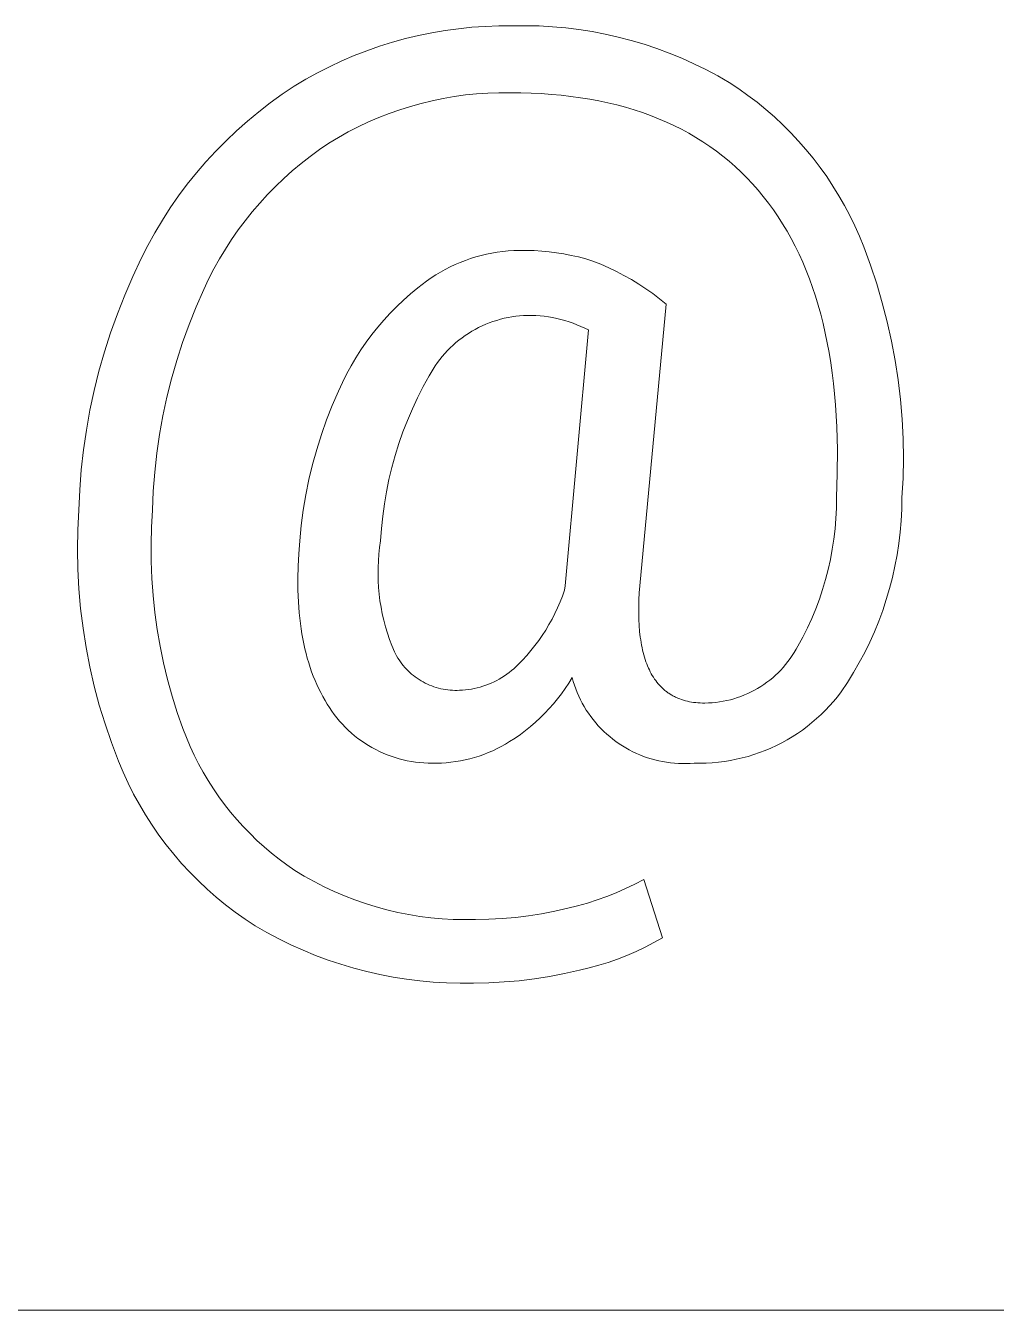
# Model space of a CAD drawing. Header units: millimetres. Extents: x 1434 to 4837, y 1889 to 4267.
# Drawn here: x 3829.4 to 3871.7, y 2079.7 to 2135.7 of the extents above; entities that cross this region are included whole.
import ezdxf

# ---------------------------------------------------------------- set-up
doc = ezdxf.new("R2010")
doc.units = ezdxf.units.MM
doc.header["$MEASUREMENT"] = 0
doc.layers.add('Domyślny', color=7, linetype='Continuous', true_color=0x000000)

msp = doc.modelspace()

# ---------------------------------------------------------------- linework, layer by layer
at = {"layer": 'Domyślny', "color": 18, "lineweight": 15, "true_color": 0x000000}
for p, q in [((3845.963, 2135.104), (3846.534, 2135.241)), ((3846.534, 2135.241), (3847.109, 2135.36)), ((3847.109, 2135.36), (3847.688, 2135.459)), ((3847.688, 2135.459), (3848.27, 2135.539)), ((3848.27, 2135.539), (3848.855, 2135.599)), ((3848.855, 2135.599), (3849.441, 2135.639)), ((3849.441, 2135.639), (3850.028, 2135.66)), ((3850.028, 2135.66), (3850.615, 2135.661)), ((3850.615, 2135.661), (3851.198, 2135.669)), ((3851.198, 2135.669), (3851.78, 2135.656)), ((3851.78, 2135.656), (3852.362, 2135.625)), ((3852.362, 2135.625), (3852.942, 2135.573)), ((3852.942, 2135.573), (3853.52, 2135.503)), ((3853.52, 2135.503), (3854.095, 2135.413)), ((3854.095, 2135.413), (3854.667, 2135.304)), ((3854.667, 2135.304), (3855.235, 2135.175)), ((3855.235, 2135.175), (3855.799, 2135.028)), ((3844.281, 2134.577), (3844.836, 2134.771)), ((3844.836, 2134.771), (3845.396, 2134.947)), ((3845.396, 2134.947), (3845.963, 2135.104)), ((3855.799, 2135.028), (3856.357, 2134.862)), ((3856.357, 2134.862), (3856.909, 2134.677)), ((3856.909, 2134.677), (3857.455, 2134.474)), ((3842.662, 2133.884), (3843.194, 2134.133)), ((3843.194, 2134.133), (3843.734, 2134.364)), ((3843.734, 2134.364), (3844.281, 2134.577)), ((3857.455, 2134.474), (3857.994, 2134.253)), ((3857.994, 2134.253), (3858.525, 2134.014)), ((3841.624, 2133.334), (3842.138, 2133.618)), ((3842.138, 2133.618), (3842.662, 2133.884)), ((3858.525, 2134.014), (3859.048, 2133.757)), ((3859.048, 2133.757), (3859.562, 2133.482)), ((3859.562, 2133.482), (3860.066, 2133.191)), ((3840.591, 2132.68), (3841.119, 2133.033)), ((3841.119, 2133.033), (3841.624, 2133.334)), ((3860.066, 2133.191), (3860.479, 2132.918)), ((3860.479, 2132.918), (3860.882, 2132.632)), ((3840.076, 2132.31), (3840.591, 2132.68)), ((3847.127, 2132.402), (3846.652, 2132.287)), ((3847.606, 2132.501), (3847.127, 2132.402)), ((3848.088, 2132.584), (3847.606, 2132.501)), ((3848.573, 2132.65), (3848.088, 2132.584)), ((3849.059, 2132.7), (3848.573, 2132.65)), ((3849.547, 2132.733), (3849.059, 2132.7)), ((3850.036, 2132.749), (3849.547, 2132.733)), ((3850.525, 2132.749), (3850.036, 2132.749)), ((3850.984, 2132.745), (3850.525, 2132.749)), ((3851.436, 2132.732), (3850.984, 2132.745)), ((3851.881, 2132.709), (3851.436, 2132.732)), ((3852.318, 2132.679), (3851.881, 2132.709)), ((3852.748, 2132.639), (3852.318, 2132.679)), ((3853.17, 2132.59), (3852.748, 2132.639)), ((3853.585, 2132.533), (3853.17, 2132.59)), ((3853.992, 2132.467), (3853.585, 2132.533)), ((3854.392, 2132.392), (3853.992, 2132.467)), ((3854.785, 2132.308), (3854.392, 2132.392)), ((3860.882, 2132.632), (3861.276, 2132.332)), ((3839.084, 2131.517), (3839.573, 2131.922)), ((3839.573, 2131.922), (3840.076, 2132.31)), ((3845.253, 2131.847), (3844.798, 2131.668)), ((3845.715, 2132.009), (3845.253, 2131.847)), ((3846.181, 2132.156), (3845.715, 2132.009)), ((3846.652, 2132.287), (3846.181, 2132.156)), ((3855.17, 2132.215), (3854.785, 2132.308)), ((3855.548, 2132.113), (3855.17, 2132.215)), ((3855.918, 2132.003), (3855.548, 2132.113)), ((3856.281, 2131.884), (3855.918, 2132.003)), ((3856.637, 2131.756), (3856.281, 2131.884)), ((3861.276, 2132.332), (3861.659, 2132.02)), ((3861.659, 2132.02), (3862.032, 2131.694)), ((3838.609, 2131.096), (3839.084, 2131.517)), ((3843.907, 2131.266), (3843.472, 2131.042)), ((3844.349, 2131.474), (3843.907, 2131.266)), ((3844.798, 2131.668), (3844.349, 2131.474)), ((3856.985, 2131.619), (3856.637, 2131.756)), ((3857.326, 2131.473), (3856.985, 2131.619)), ((3857.659, 2131.319), (3857.326, 2131.473)), ((3857.985, 2131.155), (3857.659, 2131.319)), ((3862.032, 2131.694), (3862.394, 2131.357)), ((3862.394, 2131.357), (3862.744, 2131.007)), ((3838.148, 2130.659), (3838.609, 2131.096)), ((3843.045, 2130.804), (3842.627, 2130.551)), ((3843.472, 2131.042), (3843.045, 2130.804)), ((3858.304, 2130.983), (3857.985, 2131.155)), ((3858.615, 2130.802), (3858.304, 2130.983)), ((3858.919, 2130.612), (3858.615, 2130.802)), ((3862.744, 2131.007), (3863.082, 2130.646)), ((3837.273, 2129.739), (3837.703, 2130.206)), ((3837.703, 2130.206), (3838.148, 2130.659)), ((3842.214, 2130.269), (3841.811, 2129.975)), ((3842.627, 2130.551), (3842.214, 2130.269)), ((3859.215, 2130.414), (3858.919, 2130.612)), ((3859.504, 2130.206), (3859.215, 2130.414)), ((3859.786, 2129.99), (3859.504, 2130.206)), ((3863.082, 2130.646), (3863.408, 2130.274)), ((3863.408, 2130.274), (3863.722, 2129.892)), ((3836.86, 2129.257), (3837.273, 2129.739)), ((3841.417, 2129.666), (3841.034, 2129.345)), ((3841.811, 2129.975), (3841.417, 2129.666)), ((3860.06, 2129.764), (3859.786, 2129.99)), ((3860.327, 2129.53), (3860.06, 2129.764)), ((3863.722, 2129.892), (3864.022, 2129.499)), ((3836.463, 2128.762), (3836.86, 2129.257)), ((3840.662, 2129.012), (3840.301, 2128.667)), ((3841.034, 2129.345), (3840.662, 2129.012)), ((3860.586, 2129.288), (3860.327, 2129.53)), ((3860.838, 2129.036), (3860.586, 2129.288)), ((3861.083, 2128.775), (3860.838, 2129.036)), ((3864.022, 2129.499), (3864.31, 2129.096)), ((3864.31, 2129.096), (3864.584, 2128.684)), ((3836.083, 2128.253), (3836.463, 2128.762)), ((3840.301, 2128.667), (3839.952, 2128.309)), ((3861.32, 2128.506), (3861.083, 2128.775)), ((3861.55, 2128.228), (3861.32, 2128.506)), ((3864.584, 2128.684), (3864.843, 2128.263)), ((3835.721, 2127.731), (3836.083, 2128.253)), ((3839.615, 2127.941), (3839.29, 2127.561)), ((3839.952, 2128.309), (3839.615, 2127.941)), ((3861.773, 2127.942), (3861.55, 2128.228)), ((3861.987, 2127.649), (3861.773, 2127.942)), ((3864.843, 2128.263), (3865.089, 2127.833)), ((3835.377, 2127.198), (3835.721, 2127.731)), ((3839.29, 2127.561), (3838.978, 2127.171)), ((3862.193, 2127.347), (3861.987, 2127.649)), ((3862.392, 2127.038), (3862.193, 2127.347)), ((3865.089, 2127.833), (3865.32, 2127.396)), ((3865.32, 2127.396), (3865.537, 2126.951)), ((3835.051, 2126.653), (3835.377, 2127.198)), ((3838.679, 2126.771), (3838.393, 2126.361)), ((3838.978, 2127.171), (3838.679, 2126.771)), ((3862.582, 2126.72), (3862.392, 2127.038)), ((3865.537, 2126.951), (3865.738, 2126.499)), ((3834.744, 2126.097), (3835.051, 2126.653)), ((3838.393, 2126.361), (3838.121, 2125.942)), ((3862.765, 2126.394), (3862.582, 2126.72)), ((3862.939, 2126.06), (3862.765, 2126.394)), ((3865.738, 2126.499), (3865.924, 2126.041)), ((3834.456, 2125.531), (3834.744, 2126.097)), ((3838.121, 2125.942), (3837.863, 2125.514)), ((3849.028, 2125.595), (3849.259, 2125.659)), ((3849.259, 2125.659), (3849.493, 2125.715)), ((3849.493, 2125.715), (3849.728, 2125.763)), ((3849.728, 2125.763), (3849.965, 2125.803)), ((3849.965, 2125.803), (3850.203, 2125.835)), ((3850.203, 2125.835), (3850.442, 2125.859)), ((3850.442, 2125.859), (3850.681, 2125.875)), ((3850.681, 2125.875), (3850.921, 2125.882)), ((3850.921, 2125.882), (3851.247, 2125.883)), ((3851.247, 2125.883), (3851.572, 2125.873)), ((3851.572, 2125.873), (3851.897, 2125.853)), ((3851.897, 2125.853), (3852.221, 2125.822)), ((3852.221, 2125.822), (3852.544, 2125.781)), ((3852.544, 2125.781), (3852.865, 2125.729)), ((3852.865, 2125.729), (3853.184, 2125.666)), ((3853.184, 2125.666), (3853.502, 2125.594)), ((3863.106, 2125.719), (3862.939, 2126.06)), ((3863.265, 2125.369), (3863.106, 2125.719)), ((3865.924, 2126.041), (3866.221, 2125.236)), ((3834.083, 2124.74), (3834.456, 2125.531)), ((3837.863, 2125.514), (3837.62, 2125.078)), ((3847.697, 2125.051), (3847.91, 2125.161)), ((3847.91, 2125.161), (3848.128, 2125.262)), ((3848.128, 2125.262), (3848.348, 2125.357)), ((3848.348, 2125.357), (3848.572, 2125.444)), ((3848.572, 2125.444), (3848.799, 2125.523)), ((3848.799, 2125.523), (3849.028, 2125.595)), ((3853.502, 2125.594), (3853.816, 2125.511)), ((3853.816, 2125.511), (3854.128, 2125.418)), ((3854.128, 2125.418), (3854.474, 2125.279)), ((3854.474, 2125.279), (3854.815, 2125.129)), ((3854.815, 2125.129), (3855.151, 2124.968)), ((3863.415, 2125.011), (3863.265, 2125.369)), ((3866.221, 2125.236), (3866.491, 2124.422)), ((3833.735, 2123.936), (3834.083, 2124.74)), ((3837.39, 2124.634), (3837.176, 2124.183)), ((3837.62, 2125.078), (3837.39, 2124.634)), ((3846.689, 2124.401), (3846.882, 2124.544)), ((3846.882, 2124.544), (3847.079, 2124.681)), ((3847.079, 2124.681), (3847.281, 2124.812)), ((3847.281, 2124.812), (3847.487, 2124.935)), ((3847.487, 2124.935), (3847.697, 2125.051)), ((3855.151, 2124.968), (3855.481, 2124.795)), ((3855.481, 2124.795), (3855.805, 2124.612)), ((3855.805, 2124.612), (3856.123, 2124.417)), ((3863.558, 2124.645), (3863.415, 2125.011)), ((3863.693, 2124.271), (3863.558, 2124.645)), ((3837.176, 2124.183), (3836.845, 2123.424)), ((3845.88, 2123.718), (3846.187, 2123.99)), ((3846.187, 2123.99), (3846.502, 2124.251)), ((3846.502, 2124.251), (3846.689, 2124.401)), ((3856.123, 2124.417), (3856.434, 2124.213)), ((3856.434, 2124.213), (3856.738, 2123.997)), ((3856.738, 2123.997), (3857.035, 2123.772)), ((3863.82, 2123.889), (3863.693, 2124.271)), ((3866.491, 2124.422), (3866.733, 2123.599)), ((3833.415, 2123.122), (3833.735, 2123.936)), ((3836.845, 2123.424), (3836.539, 2122.655)), ((3845.297, 2123.145), (3845.584, 2123.437)), ((3845.584, 2123.437), (3845.88, 2123.718)), ((3857.324, 2123.537), (3856.168, 2111.276)), ((3857.035, 2123.772), (3857.324, 2123.537)), ((3863.939, 2123.499), (3863.82, 2123.889)), ((3864.05, 2123.101), (3863.939, 2123.499)), ((3866.733, 2123.599), (3866.947, 2122.769)), ((3833.121, 2122.298), (3833.415, 2123.122)), ((3844.755, 2122.532), (3845.021, 2122.843)), ((3845.021, 2122.843), (3845.297, 2123.145)), ((3850.1, 2122.882), (3849.937, 2122.835)), ((3850.265, 2122.923), (3850.1, 2122.882)), ((3850.43, 2122.958), (3850.265, 2122.923)), ((3850.597, 2122.988), (3850.43, 2122.958)), ((3850.765, 2123.012), (3850.597, 2122.988)), ((3850.934, 2123.03), (3850.765, 2123.012)), ((3851.103, 2123.043), (3850.934, 2123.03)), ((3851.273, 2123.049), (3851.103, 2123.043)), ((3851.457, 2123.049), (3851.273, 2123.049)), ((3851.641, 2123.042), (3851.457, 2123.049)), ((3851.825, 2123.029), (3851.641, 2123.042)), ((3852.008, 2123.01), (3851.825, 2123.029)), ((3852.191, 2122.985), (3852.008, 2123.01)), ((3852.373, 2122.954), (3852.191, 2122.985)), ((3852.553, 2122.917), (3852.373, 2122.954)), ((3852.733, 2122.874), (3852.553, 2122.917)), ((3852.91, 2122.826), (3852.733, 2122.874)), ((3864.154, 2122.695), (3864.05, 2123.101)), ((3832.855, 2121.464), (3833.121, 2122.298)), ((3836.539, 2122.655), (3836.259, 2121.877)), ((3844.5, 2122.212), (3844.755, 2122.532)), ((3848.853, 2122.357), (3848.709, 2122.268)), ((3849.001, 2122.441), (3848.853, 2122.357)), ((3849.151, 2122.52), (3849.001, 2122.441)), ((3849.304, 2122.594), (3849.151, 2122.52)), ((3849.459, 2122.662), (3849.304, 2122.594)), ((3849.616, 2122.725), (3849.459, 2122.662)), ((3849.776, 2122.783), (3849.616, 2122.725)), ((3849.937, 2122.835), (3849.776, 2122.783)), ((3853.087, 2122.771), (3852.91, 2122.826)), ((3852.916, 2111.276), (3853.935, 2122.415)), ((3853.261, 2122.711), (3853.087, 2122.771)), ((3853.433, 2122.645), (3853.261, 2122.711)), ((3853.603, 2122.574), (3853.433, 2122.645)), ((3853.771, 2122.497), (3853.603, 2122.574)), ((3853.935, 2122.415), (3853.771, 2122.497)), ((3864.249, 2122.281), (3864.154, 2122.695)), ((3864.337, 2121.859), (3864.249, 2122.281)), ((3866.947, 2122.769), (3867.133, 2121.931)), ((3836.259, 2121.877), (3836.005, 2121.089)), ((3844.024, 2121.546), (3844.256, 2121.883)), ((3844.256, 2121.883), (3844.5, 2122.212)), ((3848.037, 2121.753), (3847.913, 2121.637)), ((3848.164, 2121.865), (3848.037, 2121.753)), ((3848.295, 2121.973), (3848.164, 2121.865)), ((3848.429, 2122.076), (3848.295, 2121.973)), ((3848.567, 2122.175), (3848.429, 2122.076)), ((3848.709, 2122.268), (3848.567, 2122.175)), ((3864.416, 2121.429), (3864.337, 2121.859)), ((3867.133, 2121.931), (3867.29, 2121.088)), ((3832.616, 2120.622), (3832.855, 2121.464)), ((3843.596, 2120.849), (3843.804, 2121.201)), ((3843.804, 2121.201), (3844.024, 2121.546)), ((3847.568, 2121.263), (3847.462, 2121.131)), ((3847.679, 2121.392), (3847.568, 2121.263)), ((3847.794, 2121.516), (3847.679, 2121.392)), ((3847.913, 2121.637), (3847.794, 2121.516)), ((3864.488, 2120.991), (3864.416, 2121.429)), ((3832.405, 2119.773), (3832.616, 2120.622)), ((3836.005, 2121.089), (3835.777, 2120.293)), ((3843.4, 2120.49), (3843.596, 2120.849)), ((3847.17, 2120.714), (3847.083, 2120.569)), ((3847.263, 2120.856), (3847.17, 2120.714)), ((3847.36, 2120.995), (3847.263, 2120.856)), ((3847.462, 2121.131), (3847.36, 2120.995)), ((3864.552, 2120.545), (3864.488, 2120.991)), ((3867.29, 2121.088), (3867.419, 2120.241)), ((3835.777, 2120.293), (3835.577, 2119.49)), ((3843.046, 2119.752), (3843.216, 2120.124)), ((3843.216, 2120.124), (3843.4, 2120.49)), ((3847.001, 2120.42), (3846.739, 2119.947)), ((3847.083, 2120.569), (3847.001, 2120.42)), ((3864.608, 2120.09), (3864.552, 2120.545)), ((3864.656, 2119.628), (3864.608, 2120.09)), ((3867.419, 2120.241), (3867.52, 2119.389)), ((3832.223, 2118.917), (3832.405, 2119.773)), ((3835.577, 2119.49), (3835.403, 2118.681)), ((3842.777, 2119.13), (3843.046, 2119.752)), ((3846.739, 2119.947), (3846.494, 2119.465)), ((3864.696, 2119.158), (3864.656, 2119.628)), ((3842.529, 2118.5), (3842.777, 2119.13)), ((3846.265, 2118.975), (3846.052, 2118.478)), ((3846.494, 2119.465), (3846.265, 2118.975)), ((3864.753, 2118.193), (3864.696, 2119.158)), ((3867.52, 2119.389), (3867.592, 2118.534)), ((3832.068, 2118.056), (3832.223, 2118.917)), ((3835.403, 2118.681), (3835.256, 2117.867)), ((3842.303, 2117.861), (3842.529, 2118.5)), ((3846.052, 2118.478), (3845.856, 2117.974)), ((3867.592, 2118.534), (3867.635, 2117.678)), ((3831.942, 2117.19), (3832.068, 2118.056)), ((3835.256, 2117.867), (3835.137, 2117.048)), ((3842.1, 2117.214), (3842.303, 2117.861)), ((3845.856, 2117.974), (3845.678, 2117.464)), ((3864.778, 2117.196), (3864.753, 2118.193)), ((3845.678, 2117.464), (3845.516, 2116.948)), ((3867.635, 2117.678), (3867.649, 2116.82)), ((3831.845, 2116.32), (3831.942, 2117.19)), ((3835.137, 2117.048), (3835.045, 2116.225)), ((3841.919, 2116.562), (3842.1, 2117.214)), ((3845.516, 2116.948), (3845.372, 2116.427)), ((3864.772, 2116.167), (3864.778, 2117.196)), ((3867.649, 2116.82), (3867.634, 2115.962)), ((3831.777, 2115.448), (3831.845, 2116.32)), ((3835.045, 2116.225), (3834.98, 2115.4)), ((3841.761, 2115.903), (3841.919, 2116.562)), ((3845.372, 2116.427), (3845.246, 2115.901)), ((3864.735, 2115.106), (3864.772, 2116.167)), ((3841.625, 2115.239), (3841.761, 2115.903)), ((3845.246, 2115.901), (3845.137, 2115.371)), ((3867.634, 2115.962), (3867.59, 2115.106)), ((3831.737, 2114.573), (3831.777, 2115.448)), ((3834.98, 2115.4), (3834.944, 2114.573)), ((3841.513, 2114.571), (3841.625, 2115.239)), ((3845.137, 2115.371), (3845.046, 2114.838)), ((3864.73, 2114.656), (3864.735, 2115.106)), ((3867.59, 2115.106), (3867.581, 2114.606)), ((3831.694, 2113.716), (3831.737, 2114.573)), ((3834.944, 2114.573), (3834.9, 2113.83)), ((3841.423, 2113.899), (3841.513, 2114.571)), ((3845.046, 2114.838), (3844.973, 2114.302)), ((3864.71, 2114.206), (3864.73, 2114.656)), ((3867.581, 2114.606), (3867.555, 2114.107)), ((3841.357, 2113.225), (3841.423, 2113.899)), ((3844.973, 2114.302), (3844.918, 2113.764)), ((3864.674, 2113.758), (3864.71, 2114.206)), ((3867.555, 2114.107), (3867.512, 2113.609)), ((3831.681, 2112.857), (3831.694, 2113.716)), ((3834.9, 2113.83), (3834.881, 2113.085)), ((3844.918, 2113.764), (3844.882, 2113.225)), ((3864.622, 2113.311), (3864.674, 2113.758)), ((3867.512, 2113.609), (3867.452, 2113.113)), ((3831.697, 2111.999), (3831.681, 2112.857)), ((3834.881, 2113.085), (3834.887, 2112.34)), ((3841.314, 2112.665), (3841.357, 2113.225)), ((3844.84, 2112.938), (3844.807, 2112.65)), ((3844.882, 2113.225), (3844.84, 2112.938)), ((3864.473, 2112.424), (3864.555, 2112.866)), ((3864.555, 2112.866), (3864.622, 2113.311)), ((3867.452, 2113.113), (3867.376, 2112.619)), ((3834.887, 2112.34), (3834.916, 2111.596)), ((3841.287, 2112.121), (3841.314, 2112.665)), ((3844.785, 2112.36), (3844.772, 2112.071)), ((3844.807, 2112.65), (3844.785, 2112.36)), ((3864.375, 2111.985), (3864.473, 2112.424)), ((3867.376, 2112.619), (3867.283, 2112.128)), ((3831.742, 2111.141), (3831.697, 2111.999)), ((3841.275, 2111.592), (3841.287, 2112.121)), ((3844.772, 2112.071), (3844.769, 2111.781)), ((3844.769, 2111.781), (3844.775, 2111.491)), ((3864.262, 2111.549), (3864.375, 2111.985)), ((3867.283, 2112.128), (3867.174, 2111.641)), ((3831.817, 2110.286), (3831.742, 2111.141)), ((3834.916, 2111.596), (3834.971, 2110.853)), ((3841.279, 2111.079), (3841.275, 2111.592)), ((3844.775, 2111.491), (3844.792, 2111.201)), ((3844.792, 2111.201), (3844.818, 2110.912)), ((3852.893, 2111.083), (3852.916, 2111.276)), ((3856.168, 2111.276), (3856.146, 2110.961)), ((3863.99, 2110.691), (3864.134, 2111.118)), ((3864.134, 2111.118), (3864.262, 2111.549)), ((3867.049, 2111.157), (3866.907, 2110.677)), ((3867.174, 2111.641), (3867.049, 2111.157)), ((3834.971, 2110.853), (3835.049, 2110.112)), ((3841.299, 2110.581), (3841.279, 2111.079)), ((3841.334, 2110.098), (3841.299, 2110.581)), ((3844.818, 2110.912), (3844.854, 2110.624)), ((3844.854, 2110.624), (3844.899, 2110.338)), ((3852.59, 2110.316), (3852.7, 2110.568)), ((3852.7, 2110.568), (3852.801, 2110.824)), ((3852.801, 2110.824), (3852.893, 2111.083)), ((3856.131, 2110.656), (3856.123, 2110.362)), ((3856.146, 2110.961), (3856.131, 2110.656)), ((3863.833, 2110.27), (3863.99, 2110.691)), ((3866.907, 2110.677), (3866.75, 2110.203)), ((3831.922, 2109.434), (3831.817, 2110.286)), ((3835.049, 2110.112), (3835.152, 2109.375)), ((3841.358, 2109.863), (3841.334, 2110.098)), ((3844.899, 2110.338), (3844.954, 2110.053)), ((3844.954, 2110.053), (3845.019, 2109.77)), ((3852.347, 2109.822), (3852.473, 2110.067)), ((3852.473, 2110.067), (3852.59, 2110.316)), ((3856.123, 2110.362), (3856.123, 2110.077)), ((3856.123, 2110.077), (3856.129, 2109.802)), ((3863.66, 2109.854), (3863.833, 2110.27)), ((3866.75, 2110.203), (3866.577, 2109.735)), ((3832.055, 2108.586), (3831.922, 2109.434)), ((3841.385, 2109.631), (3841.358, 2109.863)), ((3841.417, 2109.403), (3841.385, 2109.631)), ((3845.019, 2109.77), (3845.093, 2109.49)), ((3845.093, 2109.49), (3845.176, 2109.212)), ((3852.072, 2109.346), (3852.213, 2109.582)), ((3852.213, 2109.582), (3852.347, 2109.822)), ((3856.129, 2109.802), (3856.143, 2109.538)), ((3856.143, 2109.538), (3856.164, 2109.283)), ((3863.272, 2109.042), (3863.473, 2109.445)), ((3863.473, 2109.445), (3863.66, 2109.854)), ((3866.577, 2109.735), (3866.388, 2109.272)), ((3835.152, 2109.375), (3835.279, 2108.641)), ((3841.452, 2109.179), (3841.417, 2109.403)), ((3841.492, 2108.959), (3841.452, 2109.179)), ((3841.535, 2108.743), (3841.492, 2108.959)), ((3845.176, 2109.212), (3845.269, 2108.937)), ((3845.269, 2108.937), (3845.371, 2108.666)), ((3851.602, 2108.668), (3851.766, 2108.889)), ((3851.766, 2108.889), (3851.923, 2109.115)), ((3851.923, 2109.115), (3852.072, 2109.346)), ((3856.164, 2109.283), (3856.191, 2109.038)), ((3856.191, 2109.038), (3856.208, 2108.92)), ((3856.208, 2108.92), (3856.226, 2108.804)), ((3863.057, 2108.647), (3863.272, 2109.042)), ((3866.388, 2109.272), (3866.183, 2108.816)), ((3832.218, 2107.743), (3832.055, 2108.586)), ((3835.279, 2108.641), (3835.43, 2107.911)), ((3841.582, 2108.531), (3841.535, 2108.743)), ((3841.634, 2108.322), (3841.582, 2108.531)), ((3841.689, 2108.117), (3841.634, 2108.322)), ((3845.371, 2108.666), (3845.482, 2108.398)), ((3845.482, 2108.398), (3845.529, 2108.306)), ((3845.529, 2108.306), (3845.578, 2108.216)), ((3851.253, 2108.243), (3851.431, 2108.453)), ((3851.431, 2108.453), (3851.602, 2108.668)), ((3856.226, 2108.804), (3856.246, 2108.69)), ((3856.246, 2108.69), (3856.268, 2108.579)), ((3856.268, 2108.579), (3856.292, 2108.471)), ((3856.292, 2108.471), (3856.318, 2108.365)), ((3856.318, 2108.365), (3856.345, 2108.261)), ((3862.811, 2108.231), (3862.898, 2108.367)), ((3862.898, 2108.367), (3862.98, 2108.506)), ((3862.98, 2108.506), (3863.057, 2108.647)), ((3865.964, 2108.367), (3865.729, 2107.926)), ((3866.183, 2108.816), (3865.964, 2108.367)), ((3832.409, 2106.906), (3832.218, 2107.743)), ((3835.43, 2107.911), (3835.604, 2107.187)), ((3841.748, 2107.917), (3841.689, 2108.117)), ((3841.811, 2107.72), (3841.748, 2107.917)), ((3845.578, 2108.216), (3845.631, 2108.128)), ((3845.631, 2108.128), (3845.686, 2108.042)), ((3845.686, 2108.042), (3845.745, 2107.958)), ((3845.745, 2107.958), (3845.806, 2107.876)), ((3845.806, 2107.876), (3845.87, 2107.796)), ((3845.87, 2107.796), (3845.937, 2107.718)), ((3850.687, 2107.663), (3850.783, 2107.751)), ((3850.783, 2107.751), (3850.876, 2107.842)), ((3850.876, 2107.842), (3851.068, 2108.04)), ((3851.068, 2108.04), (3851.253, 2108.243)), ((3856.345, 2108.261), (3856.374, 2108.16)), ((3856.374, 2108.16), (3856.405, 2108.061)), ((3856.405, 2108.061), (3856.437, 2107.965)), ((3856.437, 2107.965), (3856.472, 2107.872)), ((3856.472, 2107.872), (3856.508, 2107.781)), ((3856.508, 2107.781), (3856.546, 2107.692)), ((3862.418, 2107.721), (3862.523, 2107.844)), ((3862.523, 2107.844), (3862.624, 2107.969)), ((3862.624, 2107.969), (3862.72, 2108.099)), ((3862.72, 2108.099), (3862.811, 2108.231)), ((3865.729, 2107.926), (3865.48, 2107.493)), ((3835.604, 2107.187), (3835.803, 2106.469)), ((3841.878, 2107.526), (3841.811, 2107.72)), ((3841.95, 2107.337), (3841.878, 2107.526)), ((3842.025, 2107.152), (3841.95, 2107.337)), ((3845.937, 2107.718), (3846.006, 2107.642)), ((3846.006, 2107.642), (3846.078, 2107.569)), ((3846.078, 2107.569), (3846.153, 2107.499)), ((3846.153, 2107.499), (3846.23, 2107.431)), ((3846.23, 2107.431), (3846.309, 2107.366)), ((3846.309, 2107.366), (3846.39, 2107.303)), ((3846.39, 2107.303), (3846.474, 2107.244)), ((3846.474, 2107.244), (3846.559, 2107.187)), ((3846.559, 2107.187), (3846.647, 2107.133)), ((3849.938, 2107.148), (3850.052, 2107.211)), ((3850.052, 2107.211), (3850.164, 2107.277)), ((3850.164, 2107.277), (3850.274, 2107.347)), ((3850.274, 2107.347), (3850.381, 2107.421)), ((3850.381, 2107.421), (3850.486, 2107.498)), ((3850.486, 2107.498), (3850.588, 2107.579)), ((3850.588, 2107.579), (3850.687, 2107.663)), ((3853.222, 2107.276), (3853.075, 2107.037)), ((3853.269, 2107.11), (3853.222, 2107.276)), ((3856.546, 2107.692), (3856.586, 2107.606)), ((3856.586, 2107.606), (3856.627, 2107.523)), ((3856.627, 2107.523), (3856.671, 2107.441)), ((3856.671, 2107.441), (3856.716, 2107.363)), ((3856.716, 2107.363), (3856.763, 2107.287)), ((3856.763, 2107.287), (3856.811, 2107.213)), ((3856.811, 2107.213), (3856.862, 2107.142)), ((3861.834, 2107.168), (3861.958, 2107.271)), ((3861.958, 2107.271), (3862.079, 2107.377)), ((3862.079, 2107.377), (3862.196, 2107.488)), ((3862.196, 2107.488), (3862.309, 2107.603)), ((3862.309, 2107.603), (3862.418, 2107.721)), ((3865.48, 2107.493), (3865.216, 2107.068)), ((3832.63, 2106.076), (3832.409, 2106.906)), ((3842.104, 2106.97), (3842.025, 2107.152)), ((3842.187, 2106.792), (3842.104, 2106.97)), ((3842.274, 2106.619), (3842.187, 2106.792)), ((3842.365, 2106.448), (3842.274, 2106.619)), ((3846.647, 2107.133), (3846.736, 2107.083)), ((3846.736, 2107.083), (3846.826, 2107.035)), ((3846.826, 2107.035), (3846.919, 2106.99)), ((3846.919, 2106.99), (3847.013, 2106.949)), ((3847.013, 2106.949), (3847.108, 2106.911)), ((3847.108, 2106.911), (3847.204, 2106.876)), ((3847.204, 2106.876), (3847.302, 2106.845)), ((3847.302, 2106.845), (3847.401, 2106.817)), ((3847.401, 2106.817), (3847.5, 2106.792)), ((3847.5, 2106.792), (3847.601, 2106.771)), ((3847.601, 2106.771), (3847.702, 2106.753)), ((3847.702, 2106.753), (3847.803, 2106.739)), ((3847.803, 2106.739), (3847.905, 2106.728)), ((3847.905, 2106.728), (3848.007, 2106.721)), ((3848.007, 2106.721), (3848.11, 2106.717)), ((3848.11, 2106.717), (3848.213, 2106.717)), ((3848.213, 2106.717), (3848.315, 2106.721)), ((3848.315, 2106.721), (3848.445, 2106.727)), ((3848.445, 2106.727), (3848.575, 2106.738)), ((3848.575, 2106.738), (3848.704, 2106.754)), ((3848.704, 2106.754), (3848.833, 2106.774)), ((3848.833, 2106.774), (3848.96, 2106.798)), ((3848.96, 2106.798), (3849.087, 2106.827)), ((3849.087, 2106.827), (3849.213, 2106.86)), ((3849.213, 2106.86), (3849.338, 2106.898)), ((3849.338, 2106.898), (3849.461, 2106.94)), ((3849.461, 2106.94), (3849.583, 2106.986)), ((3849.583, 2106.986), (3849.703, 2107.036)), ((3849.703, 2107.036), (3849.821, 2107.09)), ((3849.821, 2107.09), (3849.938, 2107.148)), ((3852.919, 2106.802), (3852.756, 2106.574)), ((3853.075, 2107.037), (3852.919, 2106.802)), ((3853.321, 2106.946), (3853.269, 2107.11)), ((3853.379, 2106.785), (3853.321, 2106.946)), ((3853.443, 2106.625), (3853.379, 2106.785)), ((3853.512, 2106.467), (3853.443, 2106.625)), ((3856.862, 2107.142), (3856.914, 2107.074)), ((3856.914, 2107.074), (3856.968, 2107.008)), ((3856.968, 2107.008), (3856.996, 2106.976)), ((3856.996, 2106.976), (3857.024, 2106.944)), ((3857.024, 2106.944), (3857.053, 2106.913)), ((3857.053, 2106.913), (3857.082, 2106.883)), ((3857.082, 2106.883), (3857.111, 2106.853)), ((3857.111, 2106.853), (3857.141, 2106.824)), ((3857.141, 2106.824), (3857.171, 2106.796)), ((3857.171, 2106.796), (3857.202, 2106.768)), ((3857.202, 2106.768), (3857.233, 2106.741)), ((3857.233, 2106.741), (3857.265, 2106.715)), ((3857.265, 2106.715), (3857.297, 2106.689)), ((3857.297, 2106.689), (3857.33, 2106.664)), ((3857.33, 2106.664), (3857.363, 2106.639)), ((3857.363, 2106.639), (3857.396, 2106.615)), ((3857.396, 2106.615), (3857.43, 2106.592)), ((3860.874, 2106.581), (3861.02, 2106.651)), ((3861.02, 2106.651), (3861.163, 2106.725)), ((3861.163, 2106.725), (3861.303, 2106.804)), ((3861.303, 2106.804), (3861.44, 2106.888)), ((3861.44, 2106.888), (3861.575, 2106.977)), ((3861.575, 2106.977), (3861.706, 2107.07)), ((3861.706, 2107.07), (3861.834, 2107.168)), ((3864.938, 2106.653), (3864.777, 2106.443)), ((3865.216, 2107.068), (3864.938, 2106.653)), ((3832.878, 2105.254), (3832.63, 2106.076)), ((3835.803, 2106.469), (3836.025, 2105.758)), ((3842.46, 2106.282), (3842.365, 2106.448)), ((3842.559, 2106.12), (3842.46, 2106.282)), ((3842.656, 2105.965), (3842.559, 2106.12)), ((3852.407, 2106.134), (3852.222, 2105.923)), ((3852.586, 2106.351), (3852.407, 2106.134)), ((3852.756, 2106.574), (3852.586, 2106.351)), ((3853.586, 2106.312), (3853.512, 2106.467)), ((3853.666, 2106.16), (3853.586, 2106.312)), ((3853.751, 2106.01), (3853.666, 2106.16)), ((3857.43, 2106.592), (3857.465, 2106.569)), ((3857.465, 2106.569), (3857.5, 2106.547)), ((3857.5, 2106.547), (3857.535, 2106.525)), ((3857.535, 2106.525), (3857.571, 2106.504)), ((3857.571, 2106.504), (3857.607, 2106.484)), ((3857.607, 2106.484), (3857.643, 2106.465)), ((3857.643, 2106.465), (3857.68, 2106.446)), ((3857.68, 2106.446), (3857.718, 2106.427)), ((3857.718, 2106.427), (3857.756, 2106.409)), ((3857.756, 2106.409), (3857.794, 2106.392)), ((3857.794, 2106.392), (3857.833, 2106.376)), ((3857.833, 2106.376), (3857.873, 2106.36)), ((3857.873, 2106.36), (3857.912, 2106.345)), ((3857.912, 2106.345), (3857.993, 2106.316)), ((3857.993, 2106.316), (3858.076, 2106.29)), ((3858.076, 2106.29), (3858.16, 2106.266)), ((3858.16, 2106.266), (3858.246, 2106.245)), ((3858.246, 2106.245), (3858.334, 2106.226)), ((3858.334, 2106.226), (3858.424, 2106.21)), ((3858.424, 2106.21), (3858.516, 2106.196)), ((3858.516, 2106.196), (3858.609, 2106.185)), ((3858.609, 2106.185), (3858.704, 2106.176)), ((3858.704, 2106.176), (3858.801, 2106.17)), ((3858.801, 2106.17), (3858.9, 2106.167)), ((3858.9, 2106.167), (3859.001, 2106.165)), ((3859.001, 2106.165), (3859.162, 2106.17)), ((3859.162, 2106.17), (3859.323, 2106.18)), ((3859.323, 2106.18), (3859.483, 2106.195)), ((3859.483, 2106.195), (3859.643, 2106.216)), ((3859.643, 2106.216), (3859.801, 2106.243)), ((3859.801, 2106.243), (3859.959, 2106.275)), ((3859.959, 2106.275), (3860.116, 2106.313)), ((3860.116, 2106.313), (3860.271, 2106.356)), ((3860.271, 2106.356), (3860.425, 2106.404)), ((3860.425, 2106.404), (3860.577, 2106.458)), ((3860.577, 2106.458), (3860.727, 2106.517)), ((3860.727, 2106.517), (3860.874, 2106.581)), ((3864.609, 2106.239), (3864.434, 2106.042)), ((3864.777, 2106.443), (3864.609, 2106.239)), ((3836.025, 2105.758), (3836.27, 2105.055)), ((3842.758, 2105.813), (3842.656, 2105.965)), ((3842.865, 2105.664), (3842.758, 2105.813)), ((3842.978, 2105.52), (3842.865, 2105.664)), ((3843.095, 2105.379), (3842.978, 2105.52)), ((3851.83, 2105.521), (3851.623, 2105.33)), ((3852.029, 2105.719), (3851.83, 2105.521)), ((3852.222, 2105.923), (3852.029, 2105.719)), ((3853.84, 2105.863), (3853.751, 2106.01)), ((3853.935, 2105.72), (3853.84, 2105.863)), ((3854.035, 2105.579), (3853.935, 2105.72)), ((3854.139, 2105.443), (3854.035, 2105.579)), ((3864.064, 2105.664), (3863.87, 2105.486)), ((3864.252, 2105.85), (3864.064, 2105.664)), ((3864.434, 2106.042), (3864.252, 2105.85)), ((3833.155, 2104.441), (3832.878, 2105.254)), ((3836.27, 2105.055), (3836.422, 2104.662)), ((3843.217, 2105.243), (3843.095, 2105.379)), ((3843.344, 2105.111), (3843.217, 2105.243)), ((3843.475, 2104.983), (3843.344, 2105.111)), ((3843.611, 2104.86), (3843.475, 2104.983)), ((3851.192, 2104.971), (3850.968, 2104.802)), ((3851.411, 2105.147), (3851.192, 2104.971)), ((3851.623, 2105.33), (3851.411, 2105.147)), ((3854.248, 2105.309), (3854.139, 2105.443)), ((3854.362, 2105.18), (3854.248, 2105.309)), ((3854.479, 2105.055), (3854.362, 2105.18)), ((3854.601, 2104.933), (3854.479, 2105.055)), ((3863.251, 2104.991), (3863.034, 2104.84)), ((3863.463, 2105.149), (3863.251, 2104.991)), ((3863.669, 2105.314), (3863.463, 2105.149)), ((3863.87, 2105.486), (3863.669, 2105.314)), ((3833.459, 2103.638), (3833.155, 2104.441)), ((3836.422, 2104.662), (3836.586, 2104.275)), ((3843.751, 2104.742), (3843.611, 2104.86)), ((3843.894, 2104.629), (3843.751, 2104.742)), ((3844.042, 2104.52), (3843.894, 2104.629)), ((3844.193, 2104.417), (3844.042, 2104.52)), ((3844.348, 2104.319), (3844.193, 2104.417)), ((3850.323, 2104.379), (3850.139, 2104.276)), ((3850.502, 2104.488), (3850.323, 2104.379)), ((3850.738, 2104.641), (3850.502, 2104.488)), ((3850.968, 2104.802), (3850.738, 2104.641)), ((3854.728, 2104.816), (3854.601, 2104.933)), ((3854.858, 2104.704), (3854.728, 2104.816)), ((3854.991, 2104.596), (3854.858, 2104.704)), ((3855.129, 2104.492), (3854.991, 2104.596)), ((3855.269, 2104.393), (3855.129, 2104.492)), ((3855.414, 2104.299), (3855.269, 2104.393)), ((3862.354, 2104.435), (3862.118, 2104.315)), ((3862.585, 2104.562), (3862.354, 2104.435)), ((3862.812, 2104.697), (3862.585, 2104.562)), ((3863.034, 2104.84), (3862.812, 2104.697)), ((3836.586, 2104.275), (3836.764, 2103.893)), ((3836.764, 2103.893), (3836.954, 2103.518)), ((3844.506, 2104.226), (3844.348, 2104.319)), ((3844.667, 2104.139), (3844.506, 2104.226)), ((3844.831, 2104.058), (3844.667, 2104.139)), ((3844.998, 2103.982), (3844.831, 2104.058)), ((3845.167, 2103.912), (3844.998, 2103.982)), ((3845.338, 2103.848), (3845.167, 2103.912)), ((3845.512, 2103.79), (3845.338, 2103.848)), ((3849.176, 2103.859), (3848.976, 2103.796)), ((3849.374, 2103.929), (3849.176, 2103.859)), ((3849.57, 2104.006), (3849.374, 2103.929)), ((3849.763, 2104.089), (3849.57, 2104.006)), ((3849.953, 2104.179), (3849.763, 2104.089)), ((3850.139, 2104.276), (3849.953, 2104.179)), ((3855.561, 2104.21), (3855.414, 2104.299)), ((3855.711, 2104.126), (3855.561, 2104.21)), ((3855.864, 2104.048), (3855.711, 2104.126)), ((3856.02, 2103.974), (3855.864, 2104.048)), ((3856.178, 2103.906), (3856.02, 2103.974)), ((3856.338, 2103.844), (3856.178, 2103.906)), ((3856.5, 2103.786), (3856.338, 2103.844)), ((3860.886, 2103.844), (3860.631, 2103.775)), ((3861.138, 2103.921), (3860.886, 2103.844)), ((3861.388, 2104.007), (3861.138, 2103.921)), ((3861.635, 2104.101), (3861.388, 2104.007)), ((3861.878, 2104.204), (3861.635, 2104.101)), ((3862.118, 2104.315), (3861.878, 2104.204)), ((3833.663, 2103.153), (3833.459, 2103.638)), ((3836.954, 2103.518), (3837.157, 2103.149)), ((3845.688, 2103.738), (3845.512, 2103.79)), ((3845.865, 2103.692), (3845.688, 2103.738)), ((3846.043, 2103.652), (3845.865, 2103.692)), ((3846.223, 2103.618), (3846.043, 2103.652)), ((3846.404, 2103.591), (3846.223, 2103.618)), ((3846.586, 2103.57), (3846.404, 2103.591)), ((3846.769, 2103.555), (3846.586, 2103.57)), ((3846.952, 2103.546), (3846.769, 2103.555)), ((3847.135, 2103.544), (3846.952, 2103.546)), ((3847.318, 2103.548), (3847.135, 2103.544)), ((3847.528, 2103.553), (3847.318, 2103.548)), ((3847.738, 2103.566), (3847.528, 2103.553)), ((3847.947, 2103.587), (3847.738, 2103.566)), ((3848.155, 2103.614), (3847.947, 2103.587)), ((3848.363, 2103.649), (3848.155, 2103.614)), ((3848.569, 2103.691), (3848.363, 2103.649)), ((3848.773, 2103.74), (3848.569, 2103.691)), ((3848.976, 2103.796), (3848.773, 2103.74)), ((3856.664, 2103.735), (3856.5, 2103.786)), ((3856.83, 2103.689), (3856.664, 2103.735)), ((3856.997, 2103.649), (3856.83, 2103.689)), ((3857.166, 2103.614), (3856.997, 2103.649)), ((3857.335, 2103.585), (3857.166, 2103.614)), ((3857.506, 2103.562), (3857.335, 2103.585)), ((3857.677, 2103.545), (3857.506, 2103.562)), ((3857.849, 2103.534), (3857.677, 2103.545)), ((3858.021, 2103.529), (3857.849, 2103.534)), ((3858.193, 2103.529), (3858.021, 2103.529)), ((3858.365, 2103.535), (3858.193, 2103.529)), ((3858.536, 2103.548), (3858.365, 2103.535)), ((3858.8, 2103.544), (3858.536, 2103.548)), ((3859.064, 2103.55), (3858.8, 2103.544)), ((3859.328, 2103.565), (3859.064, 2103.55)), ((3859.591, 2103.589), (3859.328, 2103.565)), ((3859.853, 2103.622), (3859.591, 2103.589)), ((3860.114, 2103.664), (3859.853, 2103.622)), ((3860.373, 2103.715), (3860.114, 2103.664)), ((3860.631, 2103.775), (3860.373, 2103.715)), ((3833.884, 2102.674), (3833.663, 2103.153)), ((3837.157, 2103.149), (3837.372, 2102.787)), ((3837.372, 2102.787), (3837.598, 2102.432)), ((3834.121, 2102.204), (3833.884, 2102.674)), ((3834.374, 2101.742), (3834.121, 2102.204)), ((3837.598, 2102.432), (3837.837, 2102.085)), ((3834.643, 2101.29), (3834.374, 2101.742)), ((3837.837, 2102.085), (3838.086, 2101.746)), ((3838.086, 2101.746), (3838.347, 2101.416)), ((3834.928, 2100.847), (3834.643, 2101.29)), ((3838.347, 2101.416), (3838.619, 2101.094)), ((3838.619, 2101.094), (3838.901, 2100.782)), ((3835.228, 2100.414), (3834.928, 2100.847)), ((3838.901, 2100.782), (3839.193, 2100.479)), ((3839.193, 2100.479), (3839.495, 2100.186)), ((3835.543, 2099.992), (3835.228, 2100.414)), ((3835.873, 2099.581), (3835.543, 2099.992)), ((3839.495, 2100.186), (3839.807, 2099.903)), ((3839.807, 2099.903), (3840.128, 2099.63)), ((3836.216, 2099.182), (3835.873, 2099.581)), ((3840.128, 2099.63), (3840.457, 2099.369)), ((3840.457, 2099.369), (3840.796, 2099.118)), ((3836.574, 2098.795), (3836.216, 2099.182)), ((3836.944, 2098.421), (3836.574, 2098.795)), ((3840.796, 2099.118), (3841.142, 2098.879)), ((3841.142, 2098.879), (3841.559, 2098.627)), ((3837.328, 2098.059), (3836.944, 2098.421)), ((3841.559, 2098.627), (3841.984, 2098.39)), ((3841.984, 2098.39), (3842.418, 2098.167)), ((3855.554, 2098.083), (3855.955, 2098.276)), ((3855.955, 2098.276), (3856.349, 2098.482)), ((3856.349, 2098.482), (3857.165, 2095.944)), ((3837.723, 2097.712), (3837.328, 2098.059)), ((3838.131, 2097.378), (3837.723, 2097.712)), ((3842.418, 2098.167), (3842.859, 2097.96)), ((3842.859, 2097.96), (3843.307, 2097.769)), ((3843.307, 2097.769), (3843.761, 2097.593)), ((3854.314, 2097.588), (3854.733, 2097.739)), ((3854.733, 2097.739), (3855.146, 2097.903)), ((3855.146, 2097.903), (3855.554, 2098.083)), ((3838.55, 2097.059), (3838.131, 2097.378)), ((3843.761, 2097.593), (3844.221, 2097.432)), ((3844.221, 2097.432), (3844.686, 2097.288)), ((3844.686, 2097.288), (3845.156, 2097.161)), ((3845.156, 2097.161), (3845.63, 2097.049)), ((3852.464, 2097.098), (3853.029, 2097.225)), ((3853.029, 2097.225), (3853.461, 2097.331)), ((3853.461, 2097.331), (3853.89, 2097.452)), ((3853.89, 2097.452), (3854.314, 2097.588)), ((3838.98, 2096.755), (3838.55, 2097.059)), ((3839.42, 2096.465), (3838.98, 2096.755)), ((3845.63, 2097.049), (3846.108, 2096.954)), ((3846.108, 2096.954), (3846.589, 2096.876)), ((3846.589, 2096.876), (3847.072, 2096.815)), ((3847.072, 2096.815), (3847.557, 2096.77)), ((3847.557, 2096.77), (3848.044, 2096.742)), ((3848.044, 2096.742), (3848.531, 2096.731)), ((3848.531, 2096.731), (3849.018, 2096.737)), ((3849.018, 2096.737), (3849.596, 2096.75)), ((3849.596, 2096.75), (3850.174, 2096.781)), ((3850.174, 2096.781), (3850.75, 2096.832)), ((3850.75, 2096.832), (3851.324, 2096.902)), ((3851.324, 2096.902), (3851.896, 2096.99)), ((3851.896, 2096.99), (3852.464, 2097.098)), ((3839.927, 2096.173), (3839.42, 2096.465)), ((3840.445, 2095.898), (3839.927, 2096.173)), ((3840.971, 2095.64), (3840.445, 2095.898)), ((3841.505, 2095.399), (3840.971, 2095.64)), ((3856.401, 2095.532), (3856.008, 2095.346)), ((3856.786, 2095.731), (3856.401, 2095.532)), ((3857.165, 2095.944), (3856.786, 2095.731)), ((3842.047, 2095.177), (3841.505, 2095.399)), ((3842.596, 2094.972), (3842.047, 2095.177)), ((3843.152, 2094.786), (3842.596, 2094.972)), ((3854.795, 2094.872), (3854.38, 2094.743)), ((3855.205, 2095.016), (3854.795, 2094.872)), ((3855.609, 2095.174), (3855.205, 2095.016)), ((3856.008, 2095.346), (3855.609, 2095.174)), ((3843.713, 2094.619), (3843.152, 2094.786)), ((3844.28, 2094.47), (3843.713, 2094.619)), ((3844.851, 2094.341), (3844.28, 2094.47)), ((3845.427, 2094.23), (3844.851, 2094.341)), ((3852.89, 2094.38), (3852.237, 2094.255)), ((3853.539, 2094.528), (3852.89, 2094.38)), ((3853.961, 2094.628), (3853.539, 2094.528)), ((3854.38, 2094.743), (3853.961, 2094.628)), ((3846.005, 2094.139), (3845.427, 2094.23)), ((3846.587, 2094.067), (3846.005, 2094.139)), ((3847.17, 2094.014), (3846.587, 2094.067)), ((3847.755, 2093.981), (3847.17, 2094.014)), ((3848.341, 2093.967), (3847.755, 2093.981)), ((3848.927, 2093.972), (3848.341, 2093.967)), ((3849.592, 2093.983), (3848.927, 2093.972)), ((3850.256, 2094.017), (3849.592, 2093.983)), ((3850.919, 2094.073), (3850.256, 2094.017)), ((3851.58, 2094.153), (3850.919, 2094.073)), ((3852.237, 2094.255), (3851.58, 2094.153)), ((3551.344, 2079.716), (4837.323, 2079.716))]:
    msp.add_line(p, q, dxfattribs=at)

doc.saveas('drawing.dxf')
